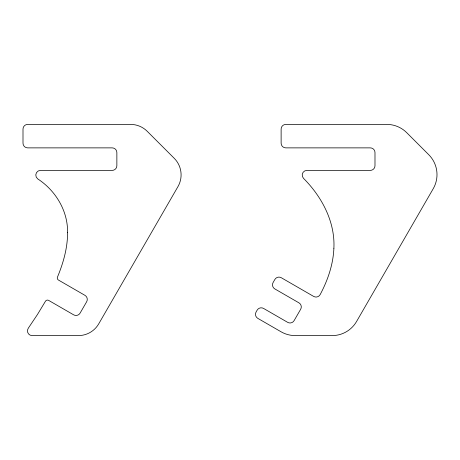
<?xml version="1.0" encoding="UTF-8"?>
<svg xmlns="http://www.w3.org/2000/svg" width="460" height="460" viewBox="0 0 460 460"><rect width="100%" height="100%" fill="white"/><g stroke="black" fill="none" stroke-linecap="round" stroke-linejoin="round"><path stroke-width="0.69" d="M67.58 232.57C67.614 247.957 63.307 262.988 57.465 277.11A2.346 2.346 0 0 0 58.46 280.048L84.939 295.337A4.692 4.692 0 0 1 86.658 301.748L80.086 313.128A4.692 4.692 0 0 1 73.675 314.847L48.662 300.403A2.346 2.346 0 0 0 45.448 301.271L37.479 314.473L28.284 328.21A4.692 4.692 0 0 0 32.131 335.593L78.395 335.593A23.466 23.466 0 0 0 98.722 323.863L177.951 186.628A23.466 23.466 0 0 0 174.225 158.297L147.2 131.278A23.466 23.466 0 0 0 130.611 124.407L27.692 124.407A4.692 4.692 0 0 0 23 129.099L23 143.175A4.692 4.692 0 0 0 27.692 147.873L112.171 147.873A4.692 4.692 0 0 1 116.863 152.565L116.863 165.703A4.692 4.692 0 0 1 112.171 170.395L40.48 170.395A4.692 4.692 0 0 0 37.812 178.952C55.694 190.636 67.948 210.933 67.58 232.57M333.891 248.262C333.19 264.552 327.779 280.284 320.16 294.578A4.692 4.692 0 0 1 313.68 296.43L281.29 277.731A4.692 4.692 0 0 0 274.879 279.444L273.113 282.509A4.692 4.692 0 0 0 274.827 288.92L298.948 302.847A4.692 4.692 0 0 1 300.667 309.258L294.095 320.637A4.692 4.692 0 0 1 287.684 322.356L263.568 308.43A4.692 4.692 0 0 0 257.157 310.149L256.105 311.96A4.692 4.692 0 0 0 257.824 318.372L281.123 331.821A28.158 28.158 0 0 0 295.199 335.593L332.166 335.593A28.158 28.158 0 0 0 356.552 321.517L433.228 188.698A28.158 28.158 0 0 0 428.754 154.709L406.697 132.652A28.158 28.158 0 0 0 386.785 124.407L285.815 124.407A4.692 4.692 0 0 0 281.123 129.099L281.123 143.175A4.692 4.692 0 0 0 285.815 147.873L370.294 147.873A4.692 4.692 0 0 1 374.986 152.565L374.986 165.703A4.692 4.692 0 0 1 370.294 170.395L306.895 170.395A4.692 4.692 0 0 0 303.531 178.365C321.833 196.748 335.208 221.743 333.891 248.262"/></g></svg>
